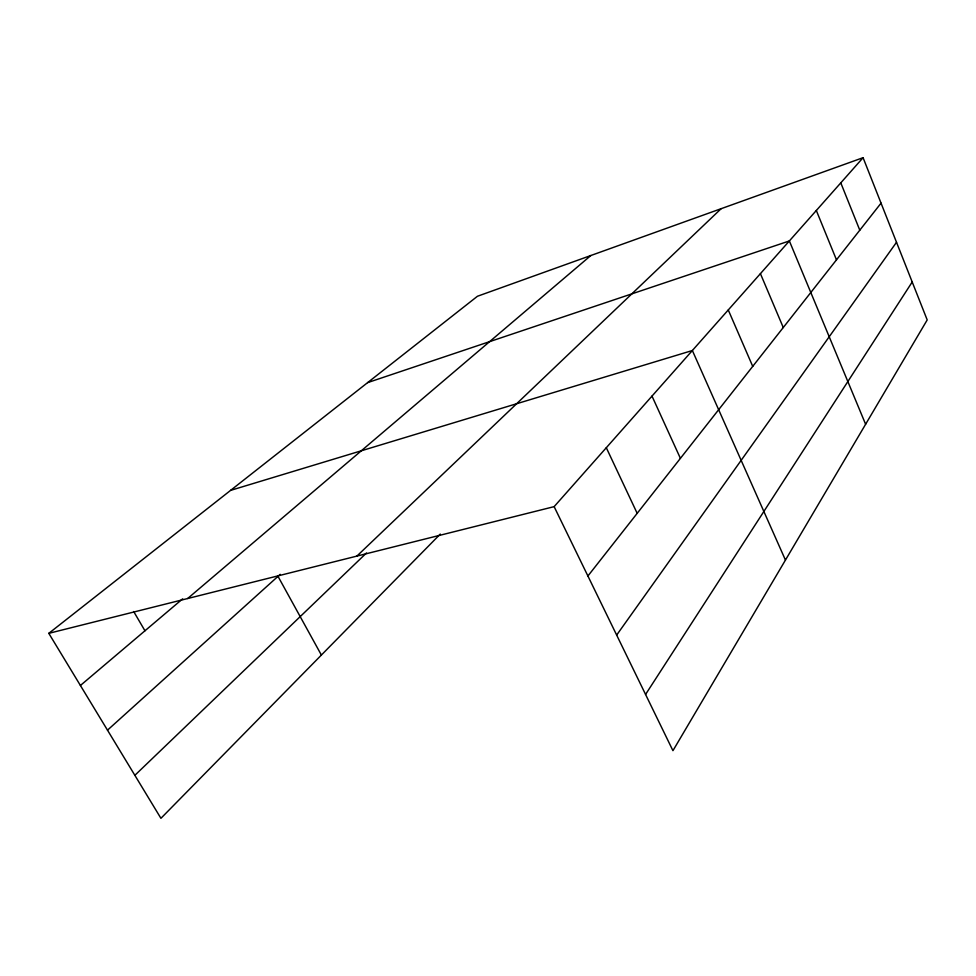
<?xml version="1.0" encoding="UTF-8"?>
<svg xmlns="http://www.w3.org/2000/svg" width="976" height="976" viewBox="0 0 976 976"><rect width="100%" height="100%" fill="white"/><g stroke="black" fill="none" stroke-linecap="round" stroke-linejoin="round"><path stroke-width="1.46" d="M645.563 694.461L912.206 281.991M616.661 635.083L896.517 242.28M587.906 576.011L881.047 203.154M554.136 506.642L863.077 157.685L927.2 319.933L672.94 750.678L554.136 506.642L48.8 633.339L160.93 818.315L440.286 534.079M134.859 775.322L366.525 552.941M356.874 556.1L721.142 208.693M107.494 730.158L280.222 574.339M187.66 598.52L590.846 255.517M80.41 685.481L182.658 598.837M48.8 633.339L477.447 296.265L863.077 157.685M367.61 382.629L789.364 240.95L865.614 424.267M230.592 490.379L692.362 350.518L785.448 560.065M133.688 611.537L144.96 630.789M278.001 576.352L321.385 655.055M606.303 447.716L637.182 513.339M652.005 396.11L680.406 458.354M728.267 309.965L752.728 366.378M760.414 273.646L783.264 327.521M816.326 210.487L836.481 259.848M840.787 182.866L859.783 230.19"/></g></svg>
